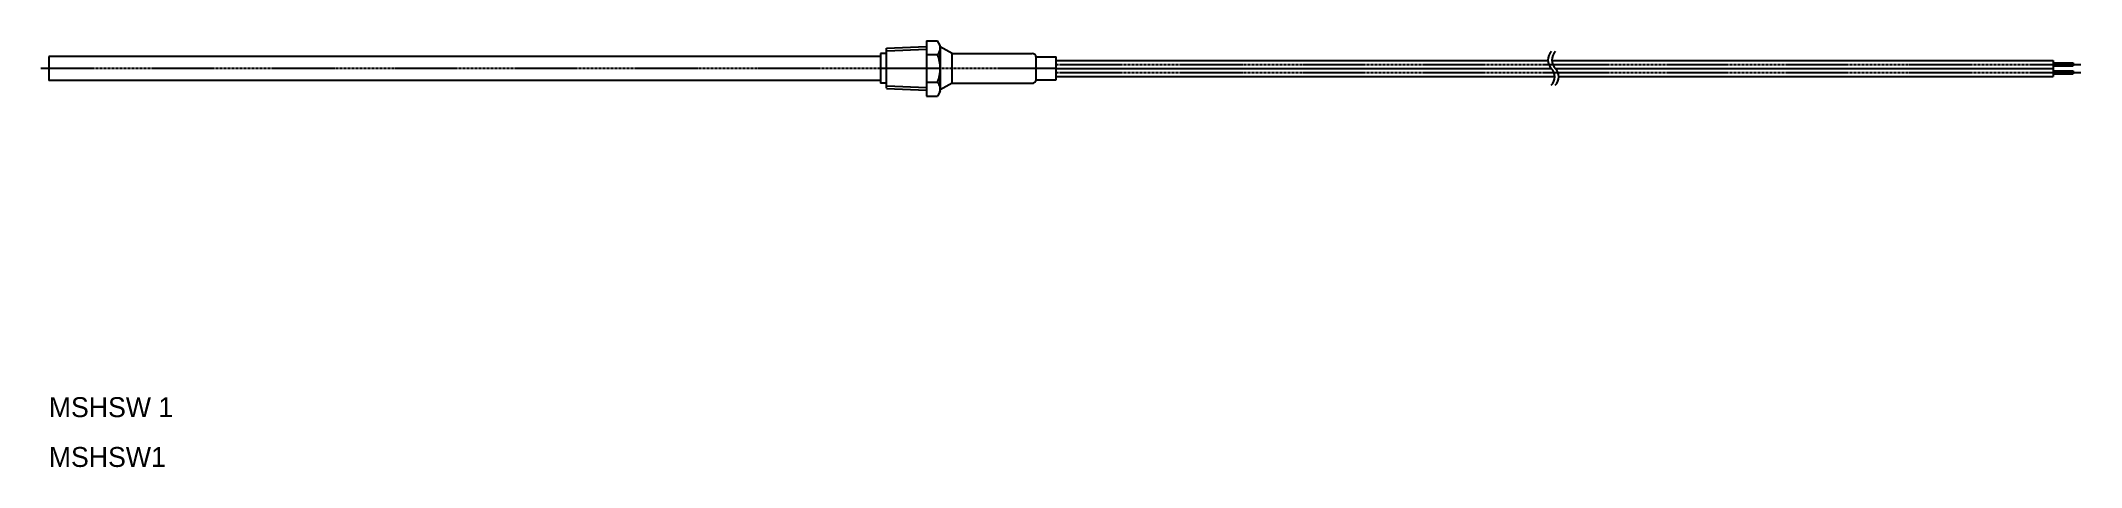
# Model space of a CAD drawing. Extents: x -4 to 1019, y 0 to 214.
import ezdxf

# ---------------------------------------------------------------- set-up
doc = ezdxf.new("R2010")
doc.units = 0
doc.linetypes.add('CENTER', pattern=[2, 1.25, -0.25, 0.25, -0.25])
doc.layers.get('0').update_dxf_attribs({"linetype": 'CONTINUOUS'})
doc.layers.add('CENTER', color=1, linetype='CENTER')

msp = doc.modelspace()

# ---------------------------------------------------------------- linework, layer by layer
at = {"color": 7, "linetype": 'CONTINUOUS'}
for p, q in [((417, 206), (0, 206)), ((0, 206), (0, 194)), ((417, 207.5), (417, 192.5)), ((420, 207.5), (417, 207.5)), ((420, 210.1), (440, 211)), ((420, 200), (420, 210.1)), ((440, 213.9), (445.6, 213.9)), ((440, 213.9), (440, 186.1)), ((440, 206.9), (445.6, 206.9)), ((447, 211.5), (445.6, 213.9)), ((447, 188.5), (447, 211.5)), ((453, 207.5), (447, 210.8)), ((447, 210.8), (447, 189.2)), ((453, 192.5), (453, 207.5)), ((453, 207.5), (493, 207.5)), ((495, 194.2), (495, 205.8)), ((495, 205.8), (505, 205.8)), ((505, 194.2), (505, 205.8)), ((420, 190.1), (420, 200)), ((505, 204), (751.5, 204)), ((505, 200), (753.3, 200)), ((505, 196), (755.1, 196)), ((753.5, 204), (1005, 204)), ((755.3, 200), (1005, 200)), ((757.1, 196), (1005, 196)), ((1005, 204), (1005, 196)), ((1005, 202.8), (1015, 202.8)), ((1005, 201.2), (1015, 201.2)), ((1005, 198.8), (1015, 198.8)), ((1005, 197.2), (1015, 197.2)), ((1015, 202.8), (1015, 201.2)), ((1015, 198.8), (1015, 197.2)), ((417, 194), (0, 194)), ((420, 192.5), (417, 192.5)), ((420, 189.9), (440, 189)), ((440, 193.1), (445.6, 193.1)), ((440, 186.1), (445.6, 186.1)), ((447, 188.5), (445.6, 186.1)), ((453, 192.5), (447, 189.2)), ((453, 192.5), (493, 192.5)), ((495, 194.2), (505, 194.2))]:
    msp.add_line(p, q, dxfattribs=at)
at = {"color": 3, "linetype": 'CONTINUOUS'}
for p, q in [((420.1, 208.8), (440, 209.6)), ((420.1, 191.2), (440, 190.4))]:
    msp.add_line(p, q, dxfattribs=at)
at = {"color": 7, "linetype": 'CONTINUOUS'}
for centre, radius, start, end in [((441.9, 210.4), 5.09, 317.1167, 17.1167), ((428.7, 200), 18.3, 337.7807, 22.2193), ((493, 205.5), 2, 0, 90), ((493, 194.5), 2, 270, 0), ((441.9, 189.6), 5.09, 342.8833, 42.8833)]:
    msp.add_arc(centre, radius, start, end, dxfattribs=at)
at = {"color": 3, "linetype": 'CONTINUOUS'}
for centre, start, end in [((757.4, 204.2), 133.7389, 226.2611), ((759.4, 204.2), 133.7389, 226.2611), ((749.3, 195.8), 313.7389, 46.2611), ((751.3, 195.8), 313.7389, 46.2611)]:
    msp.add_arc(centre, 5.82, start, end, dxfattribs=at)
at = {"layer": 'CENTER', "color": 1, "linetype": 'CENTER'}
for p, q in [((505, 200), (-4, 200)), ((505, 202), (1019, 202)), ((505, 198), (1019, 198))]:
    msp.add_line(p, q, dxfattribs=at)

# ---------------------------------------------------------------- texts
for s, p in [('MSHSW 1', (0, 25)), ('MSHSW1', (0, 0))]:
    msp.add_text(s, height=10).set_placement(p)

doc.saveas('drawing.dxf')
